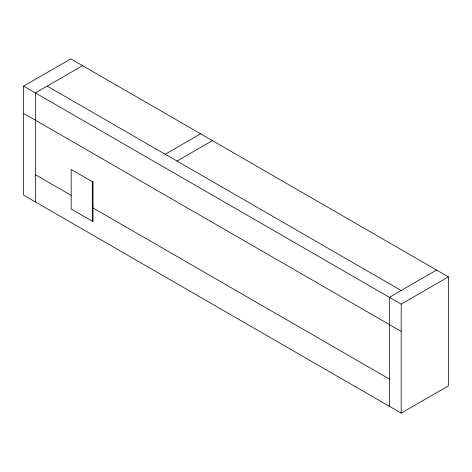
<?xml version="1.0" encoding="UTF-8"?>
<svg xmlns="http://www.w3.org/2000/svg" width="472" height="472" viewBox="0 0 472 472"><rect width="100%" height="100%" fill="white"/><g stroke="black" fill="none" stroke-linecap="round" stroke-linejoin="round"><path stroke-width="0.71" d="M23.6 86.122L70.8 58.87L448.4 276.875L448.4 385.878L401.2 413.13L23.6 195.125L23.6 86.122L401.2 304.127L448.4 276.875M82.6 65.685L35.4 92.931L35.4 201.939M165.2 154.25L200.6 133.812M177 161.058L212.4 140.621M436.6 270.061L389.4 297.313L389.4 406.315M47.2 86.122L401.2 290.498M23.6 113.374L401.2 331.379M35.4 174.687L71.178 195.343M92.3 207.538L389.4 379.069M401.2 304.127L401.2 413.13M92.3 181.696L92.3 221.161M93.008 182.109L71.178 169.501L71.178 208.966L93.008 221.569L93.008 182.109"/></g></svg>
